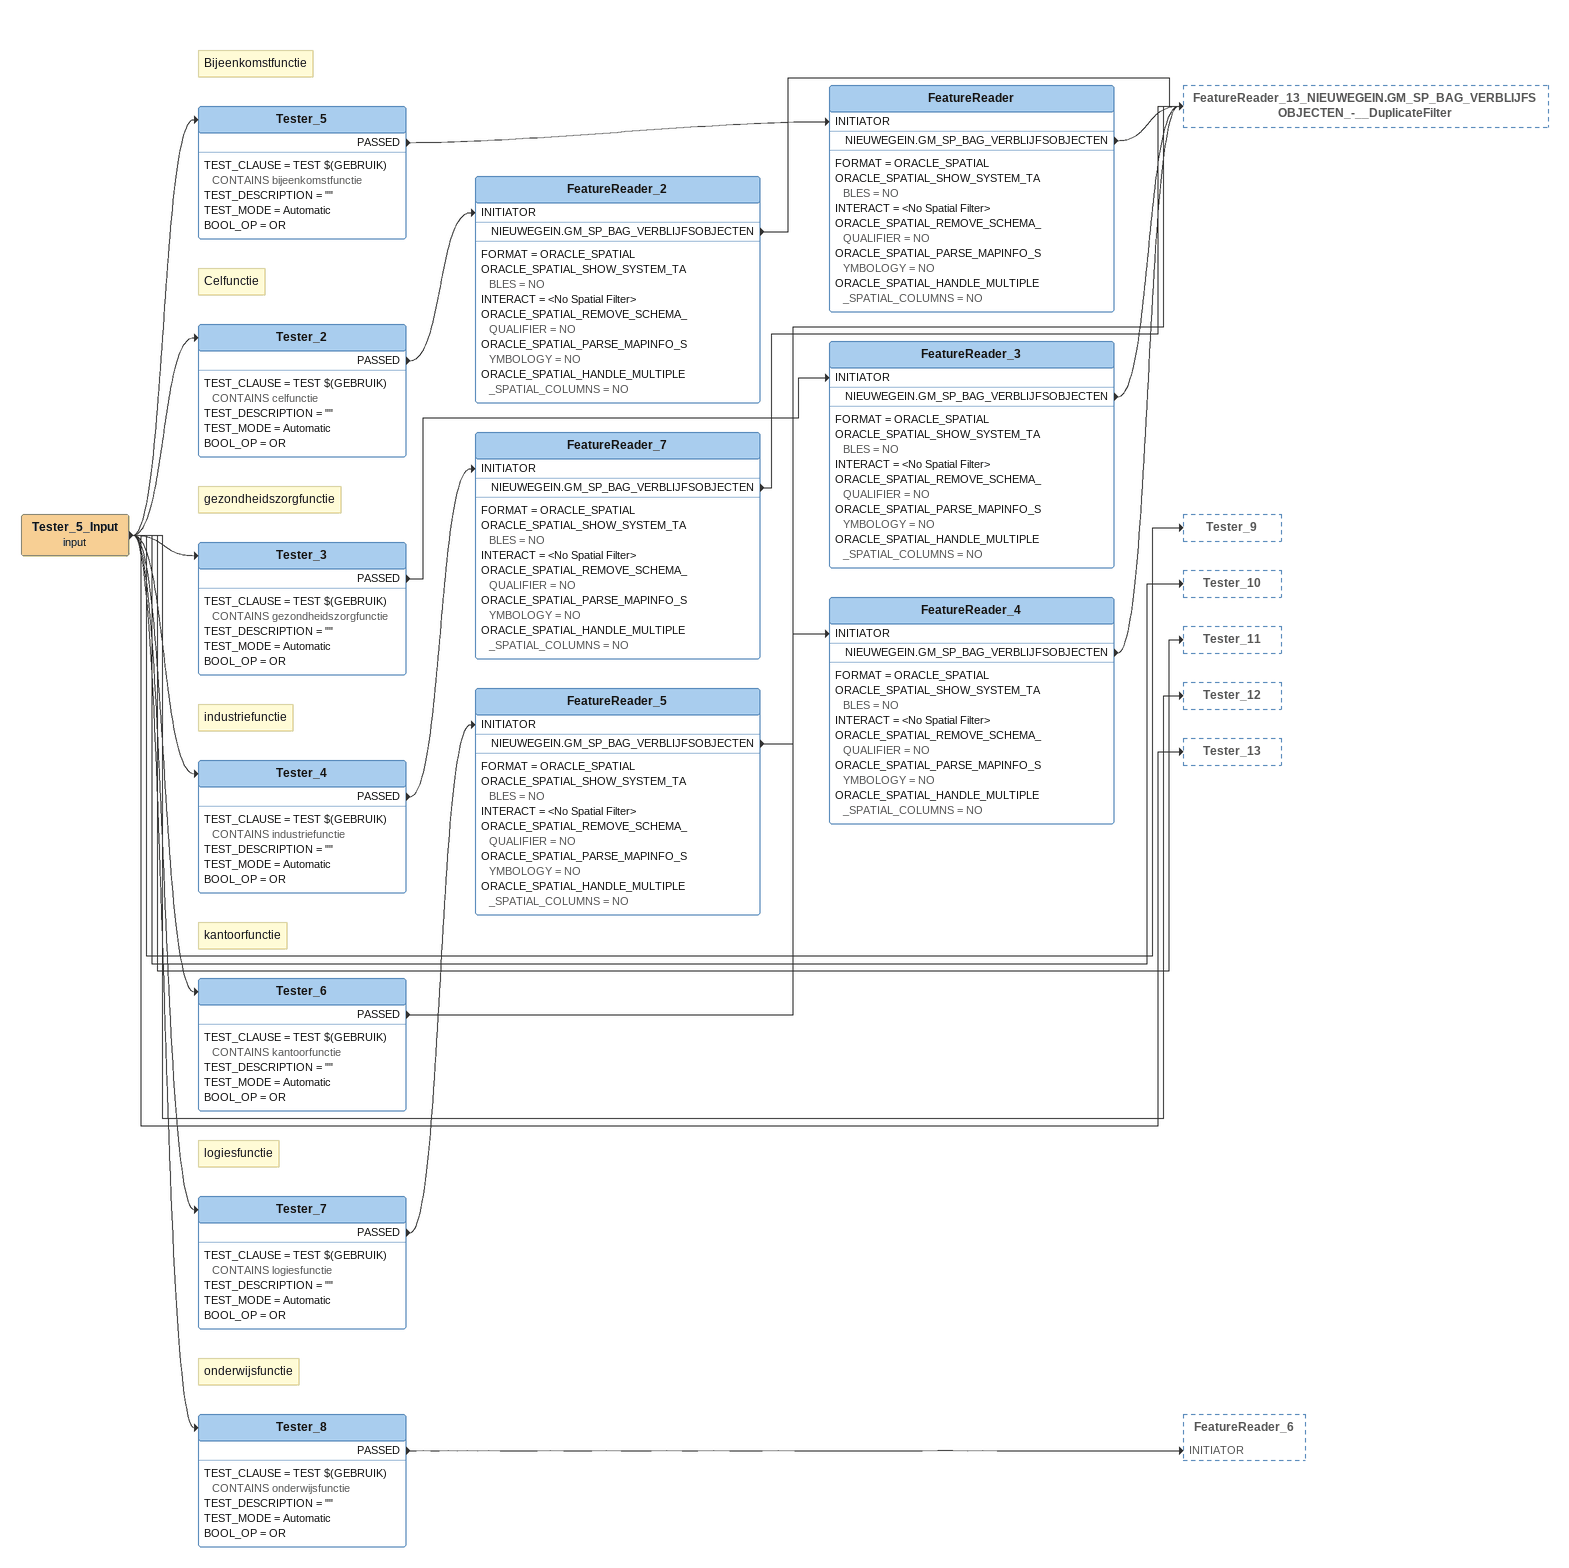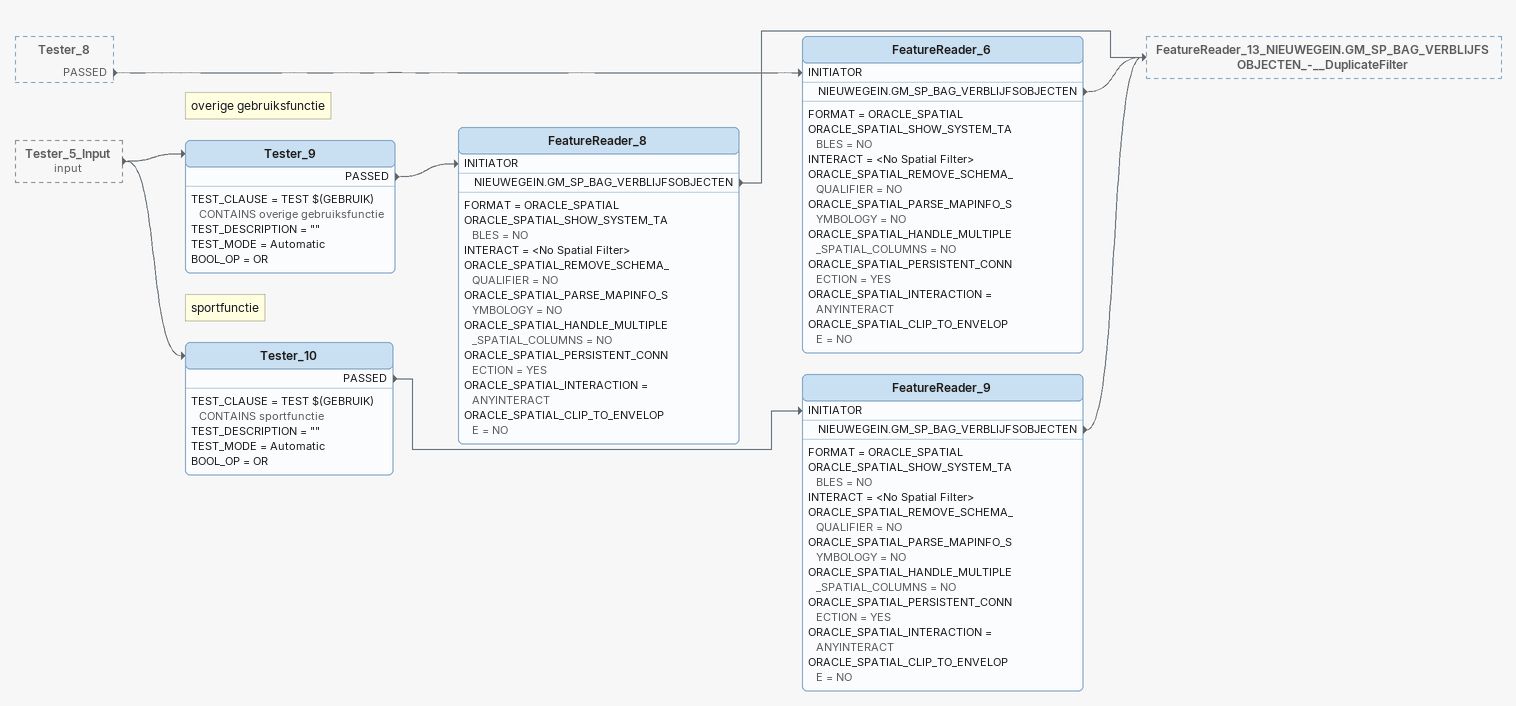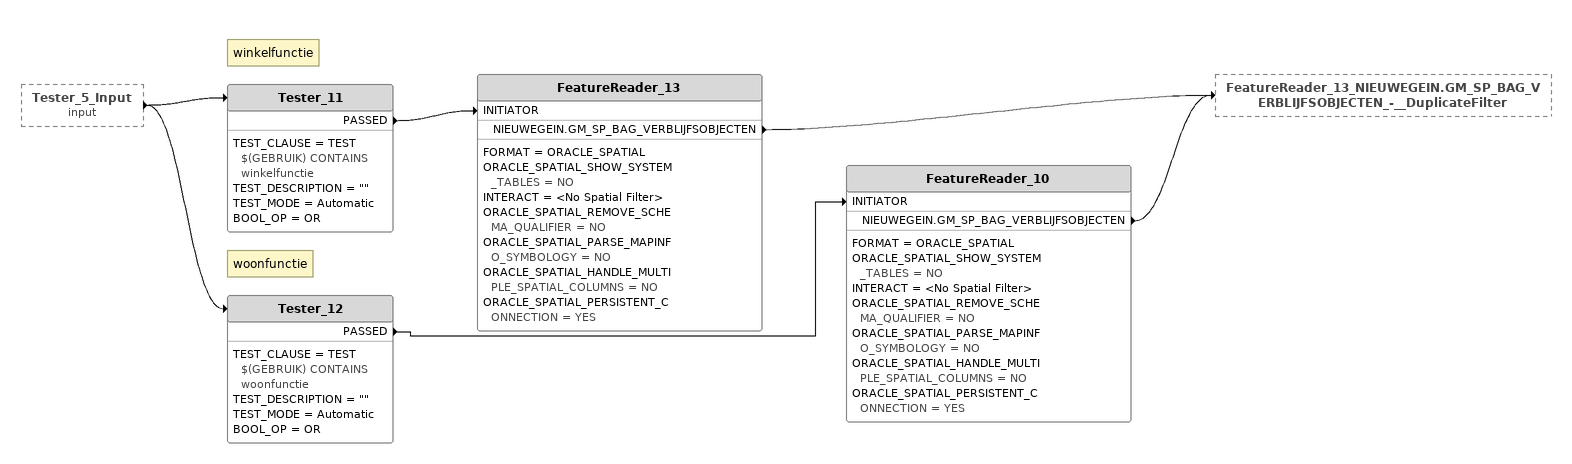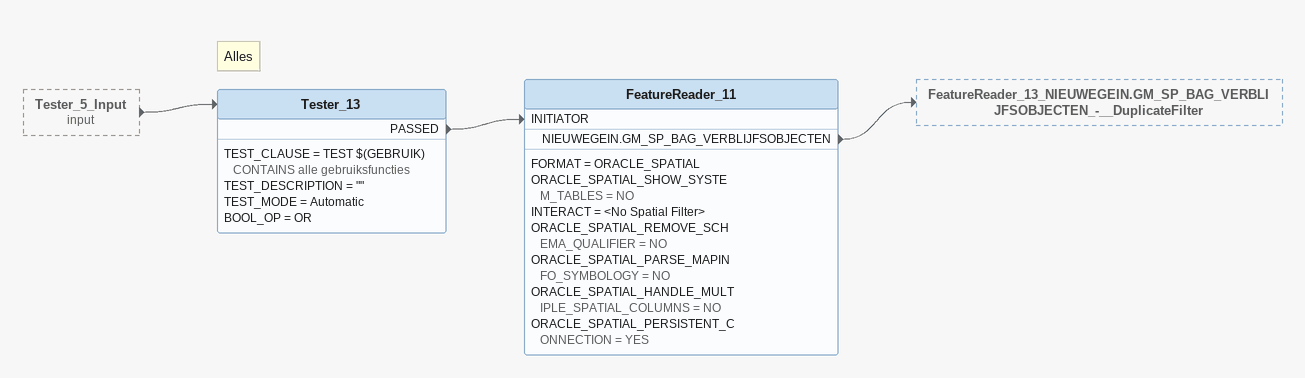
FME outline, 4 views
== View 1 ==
Tester_5_Input (input)
    -> Tester_5
    -> Tester_2
    -> Tester_3
    -> Tester_4
    -> Tester_6
    -> Tester_7
    -> Tester_8
    -> Tester_9
    -> Tester_10
    -> Tester_11
    -> Tester_12
    -> Tester_13
Note: Bijeenkomstfunctie
Tester_5
    TEST_CLAUSE = TEST $(GEBRUIK) CONTAINS bijeenkomstfunctie
    TEST_DESCRIPTION = ""
    TEST_MODE = Automatic
    BOOL_OP = OR
    PASSED -> FeatureReader [INITIATOR]
FeatureReader
    FORMAT = ORACLE_SPATIAL
    ORACLE_SPATIAL_SHOW_SYSTEM_TABLES = NO
    INTERACT = <No Spatial Filter>
    ORACLE_SPATIAL_REMOVE_SCHEMA_QUALIFIER = NO
    ORACLE_SPATIAL_PARSE_MAPINFO_SYMBOLOGY = NO
    ORACLE_SPATIAL_HANDLE_MULTIPLE_SPATIAL_COLUMNS = NO
    NIEUWEGEIN.GM_SP_BAG_VERBLIJFSOBJECTEN -> FeatureReader_13_NIEUWEGEIN.GM_SP_BAG_VERBLIJFSOBJECTEN_-__DuplicateFilter
Note: Celfunctie
Tester_2
    TEST_CLAUSE = TEST $(GEBRUIK) CONTAINS celfunctie
    TEST_DESCRIPTION = ""
    TEST_MODE = Automatic
    BOOL_OP = OR
    PASSED -> FeatureReader_2 [INITIATOR]
FeatureReader_2
    FORMAT = ORACLE_SPATIAL
    ORACLE_SPATIAL_SHOW_SYSTEM_TABLES = NO
    INTERACT = <No Spatial Filter>
    ORACLE_SPATIAL_REMOVE_SCHEMA_QUALIFIER = NO
    ORACLE_SPATIAL_PARSE_MAPINFO_SYMBOLOGY = NO
    ORACLE_SPATIAL_HANDLE_MULTIPLE_SPATIAL_COLUMNS = NO
    NIEUWEGEIN.GM_SP_BAG_VERBLIJFSOBJECTEN -> FeatureReader_13_NIEUWEGEIN.GM_SP_BAG_VERBLIJFSOBJECTEN_-__DuplicateFilter
Note: gezondheidszorgfunctie
Tester_3
    TEST_CLAUSE = TEST $(GEBRUIK) CONTAINS gezondheidszorgfunctie
    TEST_DESCRIPTION = ""
    TEST_MODE = Automatic
    BOOL_OP = OR
    PASSED -> FeatureReader_3 [INITIATOR]
FeatureReader_3
    FORMAT = ORACLE_SPATIAL
    ORACLE_SPATIAL_SHOW_SYSTEM_TABLES = NO
    INTERACT = <No Spatial Filter>
    ORACLE_SPATIAL_REMOVE_SCHEMA_QUALIFIER = NO
    ORACLE_SPATIAL_PARSE_MAPINFO_SYMBOLOGY = NO
    ORACLE_SPATIAL_HANDLE_MULTIPLE_SPATIAL_COLUMNS = NO
    NIEUWEGEIN.GM_SP_BAG_VERBLIJFSOBJECTEN -> FeatureReader_13_NIEUWEGEIN.GM_SP_BAG_VERBLIJFSOBJECTEN_-__DuplicateFilter
Note: industriefunctie
Tester_4
    TEST_CLAUSE = TEST $(GEBRUIK) CONTAINS industriefunctie
    TEST_DESCRIPTION = ""
    TEST_MODE = Automatic
    BOOL_OP = OR
    PASSED -> FeatureReader_7 [INITIATOR]
FeatureReader_7
    FORMAT = ORACLE_SPATIAL
    ORACLE_SPATIAL_SHOW_SYSTEM_TABLES = NO
    INTERACT = <No Spatial Filter>
    ORACLE_SPATIAL_REMOVE_SCHEMA_QUALIFIER = NO
    ORACLE_SPATIAL_PARSE_MAPINFO_SYMBOLOGY = NO
    ORACLE_SPATIAL_HANDLE_MULTIPLE_SPATIAL_COLUMNS = NO
    NIEUWEGEIN.GM_SP_BAG_VERBLIJFSOBJECTEN -> FeatureReader_13_NIEUWEGEIN.GM_SP_BAG_VERBLIJFSOBJECTEN_-__DuplicateFilter
Note: kantoorfunctie
Tester_6
    TEST_CLAUSE = TEST $(GEBRUIK) CONTAINS kantoorfunctie
    TEST_DESCRIPTION = ""
    TEST_MODE = Automatic
    BOOL_OP = OR
    PASSED -> FeatureReader_4 [INITIATOR]
FeatureReader_4
    FORMAT = ORACLE_SPATIAL
    ORACLE_SPATIAL_SHOW_SYSTEM_TABLES = NO
    INTERACT = <No Spatial Filter>
    ORACLE_SPATIAL_REMOVE_SCHEMA_QUALIFIER = NO
    ORACLE_SPATIAL_PARSE_MAPINFO_SYMBOLOGY = NO
    ORACLE_SPATIAL_HANDLE_MULTIPLE_SPATIAL_COLUMNS = NO
    NIEUWEGEIN.GM_SP_BAG_VERBLIJFSOBJECTEN -> FeatureReader_13_NIEUWEGEIN.GM_SP_BAG_VERBLIJFSOBJECTEN_-__DuplicateFilter
Note: logiesfunctie
Tester_7
    TEST_CLAUSE = TEST $(GEBRUIK) CONTAINS logiesfunctie
    TEST_DESCRIPTION = ""
    TEST_MODE = Automatic
    BOOL_OP = OR
    PASSED -> FeatureReader_5 [INITIATOR]
FeatureReader_5
    FORMAT = ORACLE_SPATIAL
    ORACLE_SPATIAL_SHOW_SYSTEM_TABLES = NO
    INTERACT = <No Spatial Filter>
    ORACLE_SPATIAL_REMOVE_SCHEMA_QUALIFIER = NO
    ORACLE_SPATIAL_PARSE_MAPINFO_SYMBOLOGY = NO
    ORACLE_SPATIAL_HANDLE_MULTIPLE_SPATIAL_COLUMNS = NO
    NIEUWEGEIN.GM_SP_BAG_VERBLIJFSOBJECTEN -> FeatureReader_13_NIEUWEGEIN.GM_SP_BAG_VERBLIJFSOBJECTEN_-__DuplicateFilter
Note: onderwijsfunctie
Tester_8
    TEST_CLAUSE = TEST $(GEBRUIK) CONTAINS onderwijsfunctie
    TEST_DESCRIPTION = ""
    TEST_MODE = Automatic
    BOOL_OP = OR
    PASSED -> FeatureReader_6 [INITIATOR]

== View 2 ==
Tester_8 [outside]
    PASSED -> FeatureReader_6 [INITIATOR]
Tester_5_Input (input) [outside]
    -> Tester_9
    -> Tester_10
FeatureReader_6
    FORMAT = ORACLE_SPATIAL
    ORACLE_SPATIAL_SHOW_SYSTEM_TABLES = NO
    INTERACT = <No Spatial Filter>
    ORACLE_SPATIAL_REMOVE_SCHEMA_QUALIFIER = NO
    ORACLE_SPATIAL_PARSE_MAPINFO_SYMBOLOGY = NO
    ORACLE_SPATIAL_HANDLE_MULTIPLE_SPATIAL_COLUMNS = NO
    ORACLE_SPATIAL_PERSISTENT_CONNECTION = YES
    ORACLE_SPATIAL_INTERACTION = ANYINTERACT
    ORACLE_SPATIAL_CLIP_TO_ENVELOPE = NO
    NIEUWEGEIN.GM_SP_BAG_VERBLIJFSOBJECTEN -> FeatureReader_13_NIEUWEGEIN.GM_SP_BAG_VERBLIJFSOBJECTEN_-__DuplicateFilter
Note: overige gebruiksfunctie
Tester_9
    TEST_CLAUSE = TEST $(GEBRUIK) CONTAINS overige gebruiksfunctie
    TEST_DESCRIPTION = ""
    TEST_MODE = Automatic
    BOOL_OP = OR
    PASSED -> FeatureReader_8 [INITIATOR]
FeatureReader_8
    FORMAT = ORACLE_SPATIAL
    ORACLE_SPATIAL_SHOW_SYSTEM_TABLES = NO
    INTERACT = <No Spatial Filter>
    ORACLE_SPATIAL_REMOVE_SCHEMA_QUALIFIER = NO
    ORACLE_SPATIAL_PARSE_MAPINFO_SYMBOLOGY = NO
    ORACLE_SPATIAL_HANDLE_MULTIPLE_SPATIAL_COLUMNS = NO
    ORACLE_SPATIAL_PERSISTENT_CONNECTION = YES
    ORACLE_SPATIAL_INTERACTION = ANYINTERACT
    ORACLE_SPATIAL_CLIP_TO_ENVELOPE = NO
    NIEUWEGEIN.GM_SP_BAG_VERBLIJFSOBJECTEN -> FeatureReader_13_NIEUWEGEIN.GM_SP_BAG_VERBLIJFSOBJECTEN_-__DuplicateFilter
Note: sportfunctie
Tester_10
    TEST_CLAUSE = TEST $(GEBRUIK) CONTAINS sportfunctie
    TEST_DESCRIPTION = ""
    TEST_MODE = Automatic
    BOOL_OP = OR
    PASSED -> FeatureReader_9 [INITIATOR]
FeatureReader_9
    FORMAT = ORACLE_SPATIAL
    ORACLE_SPATIAL_SHOW_SYSTEM_TABLES = NO
    INTERACT = <No Spatial Filter>
    ORACLE_SPATIAL_REMOVE_SCHEMA_QUALIFIER = NO
    ORACLE_SPATIAL_PARSE_MAPINFO_SYMBOLOGY = NO
    ORACLE_SPATIAL_HANDLE_MULTIPLE_SPATIAL_COLUMNS = NO
    ORACLE_SPATIAL_PERSISTENT_CONNECTION = YES
    ORACLE_SPATIAL_INTERACTION = ANYINTERACT
    ORACLE_SPATIAL_CLIP_TO_ENVELOPE = NO
    NIEUWEGEIN.GM_SP_BAG_VERBLIJFSOBJECTEN -> FeatureReader_13_NIEUWEGEIN.GM_SP_BAG_VERBLIJFSOBJECTEN_-__DuplicateFilter

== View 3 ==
Tester_5_Input (input) [outside]
    -> Tester_11
    -> Tester_12
Note: winkelfunctie
Tester_11
    TEST_CLAUSE = TEST $(GEBRUIK) CONTAINS winkelfunctie
    TEST_DESCRIPTION = ""
    TEST_MODE = Automatic
    BOOL_OP = OR
    PASSED -> FeatureReader_13 [INITIATOR]
FeatureReader_13
    FORMAT = ORACLE_SPATIAL
    ORACLE_SPATIAL_SHOW_SYSTEM_TABLES = NO
    INTERACT = <No Spatial Filter>
    ORACLE_SPATIAL_REMOVE_SCHEMA_QUALIFIER = NO
    ORACLE_SPATIAL_PARSE_MAPINFO_SYMBOLOGY = NO
    ORACLE_SPATIAL_HANDLE_MULTIPLE_SPATIAL_COLUMNS = NO
    ORACLE_SPATIAL_PERSISTENT_CONNECTION = YES
    NIEUWEGEIN.GM_SP_BAG_VERBLIJFSOBJECTEN -> FeatureReader_13_NIEUWEGEIN.GM_SP_BAG_VERBLIJFSOBJECTEN_-__DuplicateFilter
Note: woonfunctie
Tester_12
    TEST_CLAUSE = TEST $(GEBRUIK) CONTAINS woonfunctie
    TEST_DESCRIPTION = ""
    TEST_MODE = Automatic
    BOOL_OP = OR
    PASSED -> FeatureReader_10 [INITIATOR]
FeatureReader_10
    FORMAT = ORACLE_SPATIAL
    ORACLE_SPATIAL_SHOW_SYSTEM_TABLES = NO
    INTERACT = <No Spatial Filter>
    ORACLE_SPATIAL_REMOVE_SCHEMA_QUALIFIER = NO
    ORACLE_SPATIAL_PARSE_MAPINFO_SYMBOLOGY = NO
    ORACLE_SPATIAL_HANDLE_MULTIPLE_SPATIAL_COLUMNS = NO
    ORACLE_SPATIAL_PERSISTENT_CONNECTION = YES
    NIEUWEGEIN.GM_SP_BAG_VERBLIJFSOBJECTEN -> FeatureReader_13_NIEUWEGEIN.GM_SP_BAG_VERBLIJFSOBJECTEN_-__DuplicateFilter

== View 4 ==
Tester_5_Input (input) [outside]
    -> Tester_13
Note: Alles
Tester_13
    TEST_CLAUSE = TEST $(GEBRUIK) CONTAINS alle gebruiksfuncties
    TEST_DESCRIPTION = ""
    TEST_MODE = Automatic
    BOOL_OP = OR
    PASSED -> FeatureReader_11 [INITIATOR]
FeatureReader_11
    FORMAT = ORACLE_SPATIAL
    ORACLE_SPATIAL_SHOW_SYSTEM_TABLES = NO
    INTERACT = <No Spatial Filter>
    ORACLE_SPATIAL_REMOVE_SCHEMA_QUALIFIER = NO
    ORACLE_SPATIAL_PARSE_MAPINFO_SYMBOLOGY = NO
    ORACLE_SPATIAL_HANDLE_MULTIPLE_SPATIAL_COLUMNS = NO
    ORACLE_SPATIAL_PERSISTENT_CONNECTION = YES
    NIEUWEGEIN.GM_SP_BAG_VERBLIJFSOBJECTEN -> FeatureReader_13_NIEUWEGEIN.GM_SP_BAG_VERBLIJFSOBJECTEN_-__DuplicateFilter
